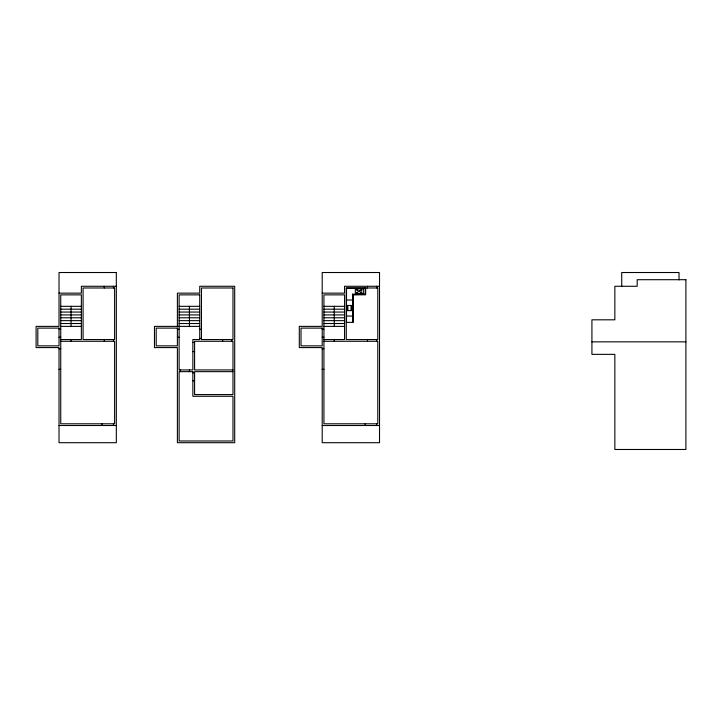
<?xml version="1.0" encoding="UTF-8"?>
<svg xmlns="http://www.w3.org/2000/svg" width="722" height="722" viewBox="0 0 722 722"><rect width="100%" height="100%" fill="white"/><g stroke="black" fill="none" stroke-linecap="round" stroke-linejoin="round"><path stroke-width="1.08" d="M359.791 291.426L359.574 290.912M357.733 290.28L357.733 289.82M358.942 290.903C359.06 293.24 360.368 290.172 359.231 290.867M359.746 291.544L358.906 291.426M361.027 289.73L361.027 290.379M361.235 292.13L360.955 292.798L361.578 292.97M116.323 286.273L81.369 286.273L81.369 293.141L59.024 293.141M379.519 286.273L344.565 286.273L344.565 293.141L322.211 293.141M365.648 288.213L346.506 288.213L346.506 322.373M352.354 294.287L365.188 294.287L365.188 287.988M352.814 294.522L364.845 294.522M352.58 294.639L364.845 294.287M353.04 294.747L365.648 294.747L365.648 287.988M346.506 300.018L352.932 300.018L352.932 294.639M352.58 300.361L352.58 303.114M352.58 303.457L352.932 316.065L346.506 316.065M347.652 305.469L351.325 305.469L351.325 310.622L347.652 310.622L347.652 305.469L347.715 310.622M60.738 306.327L81.369 306.327M179.119 306.327L199.741 306.327M323.934 306.327L344.565 306.327M60.738 309.187L81.369 309.187M179.119 309.187L199.741 309.187M323.934 309.187L344.565 309.187M60.738 312.057L81.369 312.057M179.119 312.057L199.741 312.057M323.934 312.057L344.565 312.057M60.738 314.918L81.369 314.918M179.119 314.918L199.741 314.918M323.934 314.918L344.565 314.918M352.58 316.407L352.932 322.03L352.354 322.373M60.738 317.788L81.369 317.788M179.119 317.788L199.741 317.788M323.934 317.788L344.565 317.788M60.738 320.649L81.369 320.649M179.119 320.649L199.741 320.649M323.934 320.649L344.565 320.649M346.28 322.373L353.04 322.373L353.04 294.287M60.738 323.519L81.369 323.519M179.119 323.519L199.741 323.519M323.934 323.519L344.565 323.519M60.738 326.38L81.369 326.38M199.741 326.38L154.472 326.38L154.472 347.58L177.395 347.58L177.395 442.703L234.695 442.703L234.695 286.273L199.741 286.273L199.741 293.141L177.395 293.141L177.395 326.38M323.934 326.38L344.565 326.38M59.024 329.25L60.738 329.25M177.395 329.25L179.119 329.25M199.741 329.25L201.465 329.25M322.211 329.25L323.934 329.25M59.024 337.264L60.738 337.264M177.395 337.264L179.119 337.264M322.211 337.264L323.934 337.264M199.741 338.41L201.465 338.41M60.738 339.557L81.369 339.557L81.369 294.865L60.738 294.865L60.738 423.796L114.608 423.796L114.608 341.28L60.738 341.28M323.934 339.557L344.565 339.557L344.565 294.865L323.934 294.865L323.934 423.796L377.796 423.796L377.796 341.28L323.934 341.28M591.923 341.849L685.9 341.849M192.864 342.427L194.588 342.427M59.024 348.726L60.738 348.726M322.211 348.726L323.934 348.726M192.864 351.596L194.588 351.596M59.024 369.357L60.738 369.357M322.211 369.357L323.934 369.357M232.98 369.935L194.588 369.935L194.588 341.28L232.98 341.28L232.98 394.573L194.588 394.573L194.588 371.649L232.98 371.649M192.864 372.796L194.588 372.796M192.864 380.819L194.588 380.819M59.024 425.511L116.323 425.511M322.211 425.511L379.519 425.511M361.063 290.551C363.085 288.764 359.484 290.948 361.794 289.928M679.023 279.919L679.023 272.519L621.723 272.519L621.723 286.634M376.649 286.273L376.649 287.988M376.649 339.557L376.649 341.28M376.649 423.796L376.649 425.511M367.48 286.273L367.48 287.988M367.48 339.557L367.48 341.28M365.188 423.796L365.188 425.511M352.814 294.287L352.814 300.018M352.814 300.361L352.814 303.114M352.814 303.457L352.814 316.065M352.814 316.407L352.814 322.03M352.58 294.287L352.58 322.373M351.262 305.523L351.262 310.568M334.25 306.327L334.25 326.38M334.25 339.557L334.25 341.28M231.834 339.557L231.834 341.28M222.665 339.557L222.665 341.28M189.426 306.327L189.426 326.38M189.426 369.935L189.426 371.649M180.265 369.935L180.265 371.649M113.462 286.273L113.462 287.988M113.462 339.557L113.462 341.28M113.462 423.796L113.462 425.511M104.293 286.273L104.293 287.988M104.293 339.557L104.293 341.28M102.001 423.796L102.001 425.511M71.054 306.327L71.054 326.38M71.054 339.557L71.054 341.28M356.785 289.901C357.489 292.094 358.491 288.358 356.785 289.901M356.785 292.428C357.489 294.612 358.491 290.876 356.785 292.428M360.801 292.428C361.496 294.612 362.498 290.876 360.801 292.428M116.323 272.519L59.024 272.519L59.024 326.38L36.1 326.38L36.1 347.58L59.024 347.58L59.024 442.703L116.323 442.703L116.323 272.519M379.519 272.519L322.211 272.519L322.211 326.38L299.296 326.38L299.296 347.58L322.211 347.58L322.211 442.703L379.519 442.703L379.519 272.519M685.9 279.703L637.192 279.703L637.192 286.273L614.846 286.273L614.846 319.81L591.923 319.81L591.923 354.358L614.846 354.358L614.846 449.481L685.9 449.481L685.9 279.703M114.608 287.988L83.084 287.988L83.084 339.557L114.608 339.557L114.608 287.988M232.98 287.988L201.465 287.988L201.465 339.557L232.98 339.557L232.98 287.988M377.796 287.988L346.28 287.988L346.28 339.557L377.796 339.557L377.796 287.988M363.356 288.791L355.332 288.791L355.332 293.836L363.356 293.836L363.356 288.791M360.314 293.466L358.139 293.701L360.314 293.466M199.741 294.865L179.119 294.865L179.119 369.935L192.864 369.935L192.864 339.557L199.741 339.557L199.741 294.865M59.024 328.104L37.815 328.104L37.815 345.865L59.024 345.865L59.024 328.104M177.395 328.104L156.196 328.104L156.196 345.865L177.395 345.865L177.395 328.104M322.211 328.104L301.011 328.104L301.011 345.865L322.211 345.865L322.211 328.104M192.864 371.649L179.119 371.649L179.119 440.989L232.98 440.989L232.98 396.288L192.864 396.288L192.864 371.649"/></g></svg>
